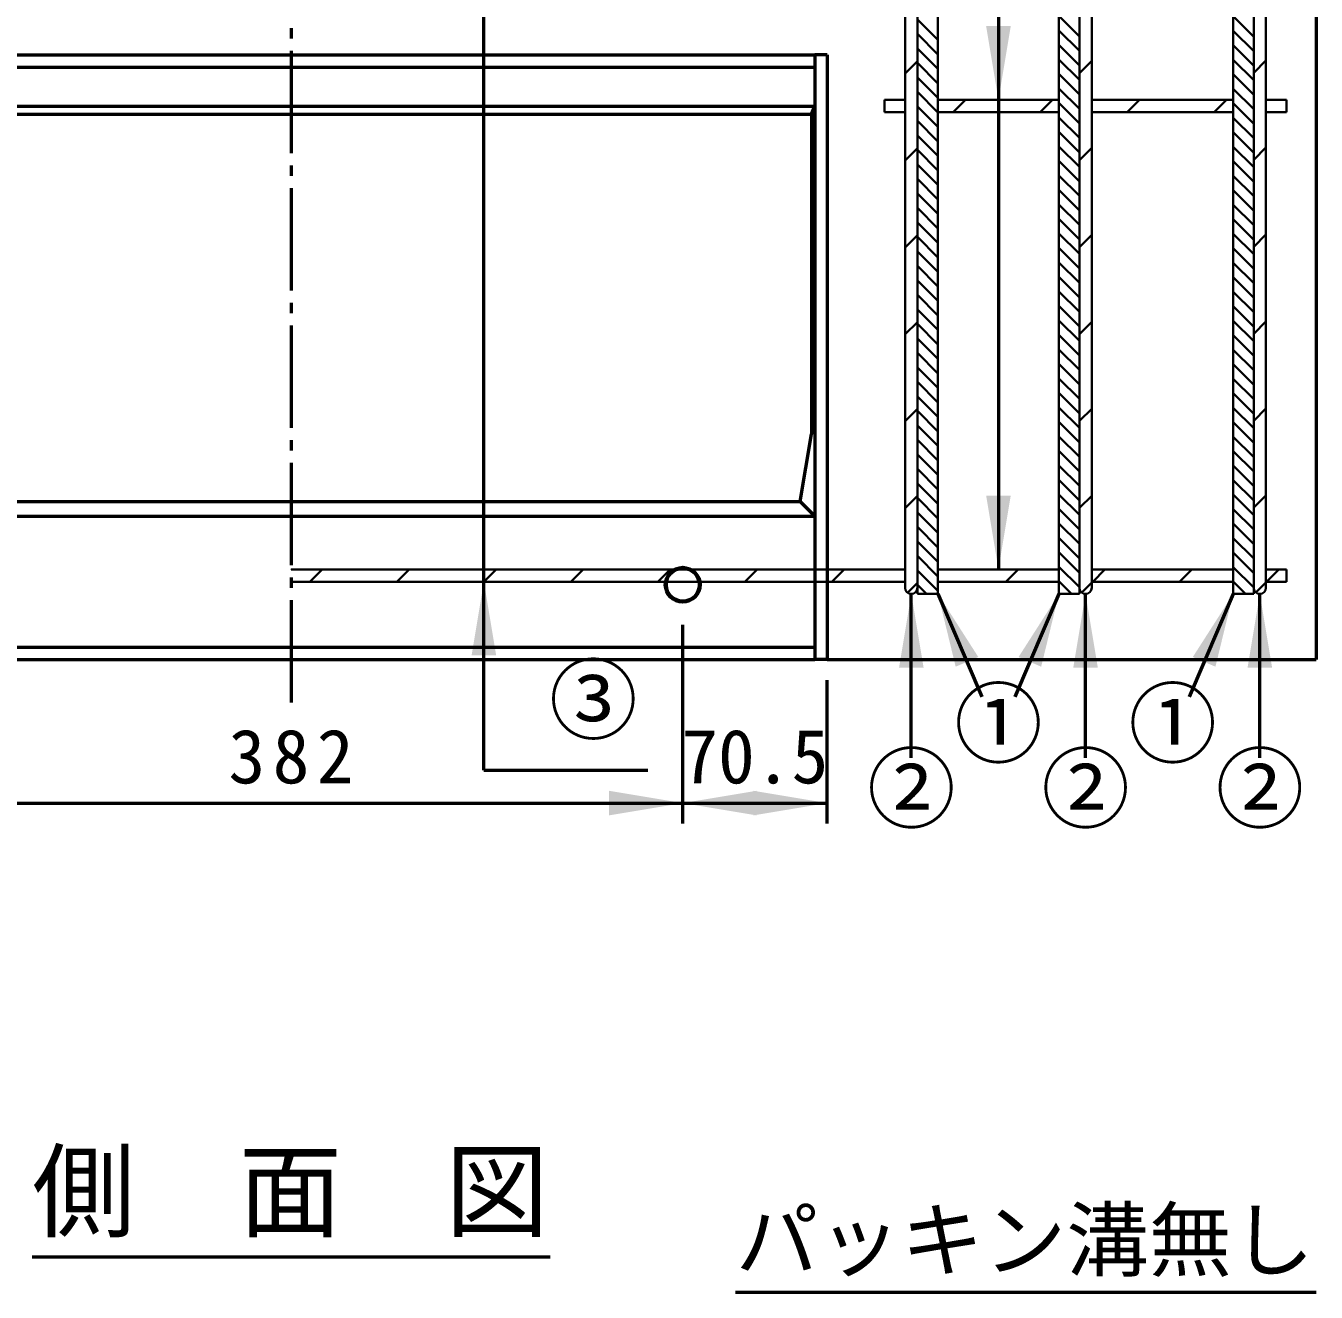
# Model space of a CAD drawing. Units: millimetres, scale not verified. Extents: x 100 to 4105, y 100 to 2870.
# Drawn here: x 2385 to 3014, y 1709 to 2327 of the extents above; entities that cross this region are included whole.
import ezdxf
from ezdxf.enums import TextEntityAlignment as Align

# ---------------------------------------------------------------- set-up
doc = ezdxf.new("R2010")
doc.units = ezdxf.units.MM
doc.header["$LTSCALE"] = 5
doc.linetypes.add('USER1', pattern=[13.4, 10, -1.2, 1, -1.2])
doc.layers.add('V-nasSTD', color=7, linetype='Continuous', lineweight=35)
doc.styles.add('ＭＳ ゴシック', font='')
doc.styles.get('ＭＳ ゴシック').set_extended_font_data('MS Gothic')

msp = doc.modelspace()

# ---------------------------------------------------------------- hatches: boundary and pattern name
at = {"layer": 'V-nasSTD'}
for points in [[(2865.106, 2326.505), (2859.106, 2290.505), (2853.106, 2326.505)], [(2865.106, 2097.505), (2859.106, 2061.505), (2853.106, 2097.505)], [(2614.098, 2019.505), (2608.098, 2055.505), (2602.098, 2019.505)], [(2822.606, 2013.505), (2816.606, 2049.505), (2810.606, 2013.505)], [(2843.765, 2016.406), (2838.249, 2014.046), (2829.606, 2049.505), (2849.282, 2018.766)], [(2874.446, 2016.406), (2879.962, 2014.046), (2888.606, 2049.505), (2868.929, 2018.766)], [(2907.606, 2013.505), (2901.606, 2049.505), (2895.606, 2013.505)], [(2959.446, 2016.406), (2964.962, 2014.046), (2973.606, 2049.505), (2953.929, 2018.766)], [(2992.606, 2013.505), (2986.606, 2049.505), (2980.606, 2013.505)], [(2669.106, 1941.505), (2705.106, 1947.505), (2669.106, 1953.505)], [(2741.106, 1953.505), (2705.106, 1947.505), (2741.106, 1941.505)], [(2739.606, 1941.505), (2775.606, 1947.505), (2739.606, 1953.505)]]:
    msp.add_hatch(color=256, dxfattribs=at).paths.add_polyline_path(points)

# ---------------------------------------------------------------- linework, layer by layer
at = {"layer": 'V-nasSTD', "lineweight": 50}
for p, q in [((2859.106, 2596.505), (2859.106, 2061.505)), ((3014.106, 2557.505), (3014.106, 2017.505)), ((2608.098, 1963.505), (2608.098, 2513.505)), ((2258.606, 2312.505), (2769.606, 2312.505)), ((2769.606, 2312.505), (2769.606, 2017.505)), ((2775.606, 2312.505), (2769.606, 2312.505)), ((2775.606, 2312.505), (2775.606, 2017.505)), ((2258.606, 2306.505), (2769.606, 2306.505)), ((2258.606, 2287.505), (2769.606, 2287.505)), ((2767.856, 2283.605), (2769.606, 2287.505)), ((2260.355, 2283.605), (2767.856, 2283.605)), ((2767.856, 2283.605), (2767.856, 2127.505)), ((2762.418, 2094.675), (2767.856, 2127.505)), ((2265.793, 2094.675), (2762.418, 2094.675)), ((2762.418, 2094.675), (2769.606, 2087.505)), ((2258.606, 2087.505), (2769.606, 2087.505)), ((2816.606, 1969.555), (2816.606, 2049.505)), ((2829.606, 2049.505), (2851.042, 1999.398)), ((2888.606, 2049.505), (2867.169, 1999.398)), ((2901.606, 1969.555), (2901.606, 2049.505)), ((2973.606, 2049.505), (2952.169, 1999.398)), ((2986.606, 1969.555), (2986.606, 2049.505)), ((2705.106, 1937.505), (2705.106, 2034.505)), ((2258.606, 2023.505), (2769.606, 2023.505)), ((2258.606, 2017.505), (2769.606, 2017.505)), ((2775.606, 2017.505), (2769.606, 2017.505)), ((2775.606, 2017.505), (2769.606, 2017.505)), ((2775.606, 2017.505), (2769.606, 2017.505)), ((2775.606, 2017.505), (2769.606, 2017.505)), ((2775.606, 2017.505), (2769.606, 2017.505)), ((2775.606, 2017.505), (2769.606, 2017.505)), ((2775.606, 2017.505), (2769.606, 2017.505)), ((2775.606, 2017.505), (2769.606, 2017.505)), ((2775.606, 2017.505), (3014.106, 2017.505)), ((2775.606, 1937.505), (2775.606, 2007.505)), ((2608.098, 1963.505), (2688.098, 1963.505)), ((2323.106, 1947.505), (2705.106, 1947.505)), ((2705.106, 1947.505), (2775.606, 1947.505)), ((2387.702, 1726.244), (2640.509, 1726.244)), ((2730.898, 1708.917), (3014.106, 1708.917))]:
    msp.add_line(p, q, dxfattribs=at)
at = {"layer": 'V-nasSTD', "linetype": 'USER1', "lineweight": 50}
msp.add_line((2514.106, 2582.505), (2514.106, 1992.505), dxfattribs=at)
at = {"layer": 'V-nasSTD'}
for p, q in [((2829.606, 2525.505), (2829.606, 2049.505)), ((2888.606, 2525.505), (2888.606, 2049.505)), ((2973.606, 2525.505), (2973.606, 2049.505)), ((2813.606, 2522.505), (2813.606, 2052.505)), ((2819.606, 2522.505), (2819.606, 2052.505)), ((2898.606, 2522.505), (2898.606, 2052.505)), ((2904.606, 2522.505), (2904.606, 2052.505)), ((2983.606, 2522.505), (2983.606, 2052.505)), ((2989.606, 2522.505), (2989.606, 2052.505)), ((2813.606, 2513.505), (2813.606, 2290.505)), ((2813.606, 2290.505), (2813.606, 2513.505)), ((2829.606, 2513.505), (2829.606, 2290.505)), ((2829.606, 2290.505), (2829.606, 2513.505)), ((2904.606, 2513.505), (2904.606, 2290.505)), ((2904.606, 2290.505), (2904.606, 2513.505)), ((2973.606, 2290.505), (2973.606, 2513.505)), ((2973.606, 2513.505), (2973.606, 2290.505)), ((2989.606, 2290.505), (2989.606, 2513.505)), ((2989.606, 2513.505), (2989.606, 2290.505)), ((2888.606, 2290.505), (2888.606, 2448.695)), ((2888.606, 2448.695), (2888.606, 2290.505)), ((2819.606, 2329.739), (2829.606, 2319.739)), ((2888.606, 2331.449), (2898.606, 2321.449)), ((2973.606, 2331.302), (2983.606, 2321.302)), ((2888.606, 2324.378), (2898.606, 2314.378)), ((2973.606, 2324.231), (2983.606, 2314.231)), ((2819.606, 2322.668), (2829.606, 2312.668)), ((2888.606, 2317.307), (2898.606, 2307.307)), ((2973.606, 2317.16), (2983.606, 2307.16)), ((2819.606, 2315.597), (2829.606, 2305.597)), ((2888.606, 2310.236), (2898.606, 2300.236)), ((2973.606, 2310.089), (2983.606, 2300.089)), ((2813.606, 2303.445), (2819.606, 2309.445)), ((2819.606, 2308.526), (2829.606, 2298.526)), ((2898.606, 2303.593), (2904.606, 2309.593)), ((2983.606, 2303.74), (2989.606, 2309.74)), ((2819.606, 2301.454), (2829.606, 2291.454)), ((2888.606, 2303.165), (2898.606, 2293.165)), ((2973.606, 2303.018), (2983.606, 2293.018)), ((2819.606, 2294.383), (2829.606, 2284.383)), ((2888.606, 2296.094), (2898.606, 2286.094)), ((2973.606, 2295.947), (2983.606, 2285.947)), ((2803.606, 2290.505), (2803.606, 2284.505)), ((2803.606, 2290.505), (2813.606, 2290.505)), ((2813.606, 2290.505), (2803.606, 2290.505)), ((2803.606, 2290.505), (2803.606, 2284.505)), ((2803.606, 2284.505), (2803.606, 2290.505)), ((2803.606, 2290.505), (2813.606, 2290.505)), ((2819.606, 2287.312), (2829.606, 2277.312)), ((2888.606, 2290.505), (2829.606, 2290.505)), ((2829.606, 2290.505), (2888.606, 2290.505)), ((2829.606, 2284.505), (2829.606, 2290.505)), ((2888.606, 2290.505), (2829.606, 2290.505)), ((2829.606, 2290.505), (2829.606, 2284.505)), ((2837.091, 2284.505), (2843.091, 2290.505)), ((2879.518, 2284.505), (2885.518, 2290.505)), ((2888.606, 2284.505), (2888.606, 2290.505)), ((2888.606, 2290.505), (2888.606, 2284.505)), ((2888.606, 2289.023), (2898.606, 2279.023)), ((2904.606, 2290.505), (2973.606, 2290.505)), ((2904.606, 2290.505), (2973.606, 2290.505)), ((2973.606, 2290.505), (2904.606, 2290.505)), ((2921.944, 2284.505), (2927.944, 2290.505)), ((2964.371, 2284.505), (2970.371, 2290.505)), ((2973.606, 2284.505), (2973.606, 2290.505)), ((2973.606, 2290.505), (2973.606, 2284.505)), ((2973.606, 2288.876), (2983.606, 2278.876)), ((2989.606, 2290.505), (2999.606, 2290.505)), ((2999.606, 2290.505), (2989.606, 2290.505)), ((2989.606, 2290.505), (2999.606, 2290.505)), ((2999.606, 2290.505), (2999.606, 2284.505)), ((2999.606, 2284.505), (2999.606, 2290.505)), ((2999.606, 2290.505), (2999.606, 2284.505)), ((2803.606, 2284.505), (2813.606, 2284.505)), ((2803.606, 2284.505), (2813.606, 2284.505)), ((2813.606, 2284.505), (2803.606, 2284.505)), ((2813.606, 2284.505), (2813.606, 2061.505)), ((2813.606, 2061.505), (2813.606, 2284.505)), ((2819.606, 2280.241), (2829.606, 2270.241)), ((2888.606, 2284.505), (2829.606, 2284.505)), ((2829.606, 2284.505), (2829.606, 2061.505)), ((2888.606, 2284.505), (2829.606, 2284.505)), ((2829.606, 2061.505), (2829.606, 2284.505)), ((2829.606, 2284.505), (2888.606, 2284.505)), ((2888.606, 2061.505), (2888.606, 2284.505)), ((2888.606, 2284.505), (2888.606, 2061.505)), ((2888.606, 2281.952), (2898.606, 2271.952)), ((2904.606, 2284.505), (2973.606, 2284.505)), ((2904.606, 2284.505), (2904.606, 2061.505)), ((2973.606, 2284.505), (2904.606, 2284.505)), ((2904.606, 2061.505), (2904.606, 2284.505)), ((2904.606, 2284.505), (2973.606, 2284.505)), ((2973.606, 2061.505), (2973.606, 2284.505)), ((2973.606, 2284.505), (2973.606, 2061.505)), ((2973.606, 2281.805), (2983.606, 2271.805)), ((2989.606, 2284.505), (2999.606, 2284.505)), ((2989.606, 2061.505), (2989.606, 2284.505)), ((2989.606, 2284.505), (2999.606, 2284.505)), ((2999.606, 2284.505), (2989.606, 2284.505)), ((2989.606, 2284.505), (2989.606, 2061.505)), ((2819.606, 2273.17), (2829.606, 2263.17)), ((2888.606, 2274.881), (2898.606, 2264.881)), ((2973.606, 2274.734), (2983.606, 2264.734)), ((2813.606, 2261.019), (2819.606, 2267.019)), ((2819.606, 2266.099), (2829.606, 2256.099)), ((2888.606, 2267.81), (2898.606, 2257.81)), ((2898.606, 2261.166), (2904.606, 2267.166)), ((2973.606, 2267.663), (2983.606, 2257.663)), ((2983.606, 2261.313), (2989.606, 2267.313)), ((2888.606, 2260.739), (2898.606, 2250.739)), ((2973.606, 2260.592), (2983.606, 2250.592)), ((2819.606, 2259.028), (2829.606, 2249.028)), ((2888.606, 2253.668), (2898.606, 2243.668)), ((2973.606, 2253.52), (2983.606, 2243.52)), ((2819.606, 2251.957), (2829.606, 2241.957)), ((2819.606, 2244.886), (2829.606, 2234.886)), ((2888.606, 2246.597), (2898.606, 2236.597)), ((2973.606, 2246.449), (2983.606, 2236.449)), ((2819.606, 2237.815), (2829.606, 2227.815)), ((2888.606, 2239.526), (2898.606, 2229.526)), ((2973.606, 2239.378), (2983.606, 2229.378)), ((2819.606, 2230.744), (2829.606, 2220.744)), ((2888.606, 2232.454), (2898.606, 2222.454)), ((2973.606, 2232.307), (2983.606, 2222.307)), ((2813.606, 2218.593), (2819.606, 2224.593)), ((2819.606, 2223.673), (2829.606, 2213.673)), ((2888.606, 2225.383), (2898.606, 2215.383)), ((2898.606, 2218.74), (2904.606, 2224.74)), ((2973.606, 2225.236), (2983.606, 2215.236)), ((2983.606, 2218.887), (2989.606, 2224.887)), ((2819.606, 2216.602), (2829.606, 2206.602)), ((2888.606, 2218.312), (2898.606, 2208.312)), ((2973.606, 2218.165), (2983.606, 2208.165)), ((2819.606, 2209.531), (2829.606, 2199.531)), ((2888.606, 2211.241), (2898.606, 2201.241)), ((2973.606, 2211.094), (2983.606, 2201.094)), ((2888.606, 2204.17), (2898.606, 2194.17)), ((2973.606, 2204.023), (2983.606, 2194.023)), ((2819.606, 2202.46), (2829.606, 2192.46)), ((2888.606, 2197.099), (2898.606, 2187.099)), ((2973.606, 2196.952), (2983.606, 2186.952)), ((2819.606, 2195.388), (2829.606, 2185.388)), ((2819.606, 2188.317), (2829.606, 2178.317)), ((2888.606, 2190.028), (2898.606, 2180.028)), ((2973.606, 2189.881), (2983.606, 2179.881)), ((2813.606, 2176.166), (2819.606, 2182.166)), ((2819.606, 2181.246), (2829.606, 2171.246)), ((2888.606, 2182.957), (2898.606, 2172.957)), ((2898.606, 2176.313), (2904.606, 2182.313)), ((2973.606, 2182.81), (2983.606, 2172.81)), ((2983.606, 2176.461), (2989.606, 2182.461)), ((2819.606, 2174.175), (2829.606, 2164.175)), ((2888.606, 2175.886), (2898.606, 2165.886)), ((2973.606, 2175.739), (2983.606, 2165.739)), ((2819.606, 2167.104), (2829.606, 2157.104)), ((2888.606, 2168.815), (2898.606, 2158.815)), ((2973.606, 2168.668), (2983.606, 2158.668)), ((2819.606, 2160.033), (2829.606, 2150.033)), ((2888.606, 2161.744), (2898.606, 2151.744)), ((2973.606, 2161.597), (2983.606, 2151.597)), ((2819.606, 2152.962), (2829.606, 2142.962)), ((2888.606, 2154.673), (2898.606, 2144.673)), ((2973.606, 2154.526), (2983.606, 2144.526)), ((2888.606, 2147.602), (2898.606, 2137.602)), ((2973.606, 2147.454), (2983.606, 2137.454)), ((2819.606, 2145.891), (2829.606, 2135.891)), ((2888.606, 2140.531), (2898.606, 2130.531)), ((2973.606, 2140.383), (2983.606, 2130.383)), ((2813.606, 2133.74), (2819.606, 2139.74)), ((2819.606, 2138.82), (2829.606, 2128.82)), ((2898.606, 2133.887), (2904.606, 2139.887)), ((2983.606, 2134.034), (2989.606, 2140.034)), ((2819.606, 2131.749), (2829.606, 2121.749)), ((2888.606, 2133.46), (2898.606, 2123.46)), ((2973.606, 2133.312), (2983.606, 2123.312)), ((2819.606, 2124.678), (2829.606, 2114.678)), ((2888.606, 2126.388), (2898.606, 2116.388)), ((2973.606, 2126.241), (2983.606, 2116.241)), ((2819.606, 2117.607), (2829.606, 2107.607)), ((2888.606, 2119.317), (2898.606, 2109.317)), ((2973.606, 2119.17), (2983.606, 2109.17)), ((2819.606, 2110.536), (2829.606, 2100.536)), ((2888.606, 2112.246), (2898.606, 2102.246)), ((2973.606, 2112.099), (2983.606, 2102.099)), ((2819.606, 2103.465), (2829.606, 2093.465)), ((2888.606, 2105.175), (2898.606, 2095.175)), ((2973.606, 2105.028), (2983.606, 2095.028)), ((2813.606, 2091.313), (2819.606, 2097.313)), ((2819.606, 2096.394), (2829.606, 2086.394)), ((2888.606, 2098.104), (2898.606, 2088.104)), ((2898.606, 2091.461), (2904.606, 2097.461)), ((2973.606, 2097.957), (2983.606, 2087.957)), ((2983.606, 2091.608), (2989.606, 2097.608)), ((2888.606, 2091.033), (2898.606, 2081.033)), ((2973.606, 2090.886), (2983.606, 2080.886)), ((2819.606, 2089.322), (2829.606, 2079.322)), ((2888.606, 2083.962), (2898.606, 2073.962)), ((2973.606, 2083.815), (2983.606, 2073.815)), ((2819.606, 2082.251), (2829.606, 2072.251)), ((2819.606, 2075.18), (2829.606, 2065.18)), ((2888.606, 2076.891), (2898.606, 2066.891)), ((2973.606, 2076.744), (2983.606, 2066.744)), ((2819.606, 2068.109), (2829.606, 2058.109)), ((2888.606, 2069.82), (2898.606, 2059.82)), ((2973.606, 2069.673), (2983.606, 2059.673)), ((2813.606, 2061.505), (2514.106, 2061.505)), ((2663.856, 2061.505), (2514.106, 2061.505)), ((2663.856, 2061.505), (2514.106, 2061.505)), ((2514.106, 2061.35), (2514.26, 2061.505)), ((2523.239, 2055.505), (2529.239, 2061.505)), ((2565.665, 2055.505), (2571.665, 2061.505)), ((2608.091, 2055.505), (2614.091, 2061.505)), ((2650.518, 2055.505), (2656.518, 2061.505)), ((2769.606, 2061.505), (2663.856, 2061.505)), ((2769.606, 2061.505), (2663.856, 2061.505)), ((2692.944, 2055.505), (2698.944, 2061.505)), ((2735.371, 2055.505), (2741.371, 2061.505)), ((2769.606, 2061.505), (2775.606, 2061.505)), ((2803.606, 2061.505), (2775.606, 2061.505)), ((2775.606, 2061.505), (2803.606, 2061.505)), ((2777.797, 2055.505), (2783.797, 2061.505)), ((2813.606, 2061.505), (2803.606, 2061.505)), ((2803.606, 2061.505), (2813.606, 2061.505)), ((2819.606, 2061.038), (2829.606, 2051.038)), ((2888.606, 2061.505), (2829.606, 2061.505)), ((2829.606, 2061.505), (2888.606, 2061.505)), ((2829.606, 2055.505), (2829.606, 2061.505)), ((2829.606, 2061.505), (2829.606, 2055.505)), ((2888.606, 2061.505), (2829.606, 2061.505)), ((2862.65, 2055.505), (2868.65, 2061.505)), ((2888.606, 2062.749), (2898.606, 2052.749)), ((2888.606, 2061.505), (2888.606, 2055.505)), ((2888.606, 2055.505), (2888.606, 2061.505)), ((2904.606, 2061.505), (2973.606, 2061.505)), ((2904.606, 2061.505), (2973.606, 2061.505)), ((2973.606, 2061.505), (2904.606, 2061.505)), ((2905.076, 2055.505), (2911.076, 2061.505)), ((2947.503, 2055.505), (2953.503, 2061.505)), ((2973.606, 2062.602), (2983.606, 2052.602)), ((2973.606, 2055.505), (2973.606, 2061.505)), ((2973.606, 2061.505), (2973.606, 2055.505)), ((2989.606, 2061.505), (2999.606, 2061.505)), ((2999.606, 2061.505), (2989.606, 2061.505)), ((2989.606, 2061.505), (2999.606, 2061.505)), ((2989.929, 2055.505), (2995.929, 2061.505)), ((2999.606, 2061.505), (2999.606, 2055.505)), ((2999.606, 2055.505), (2999.606, 2061.505)), ((2999.606, 2061.505), (2999.606, 2055.505)), ((2813.606, 2055.505), (2514.106, 2055.505)), ((2514.106, 2055.505), (2769.606, 2055.505)), ((2514.106, 2055.505), (2769.606, 2055.505)), ((2775.606, 2055.505), (2769.606, 2055.505)), ((2775.606, 2055.505), (2803.606, 2055.505)), ((2803.606, 2055.505), (2775.606, 2055.505)), ((2803.606, 2055.505), (2813.606, 2055.505)), ((2813.606, 2055.505), (2803.606, 2055.505)), ((2813.606, 2055.505), (2813.606, 2052.505)), ((2813.606, 2052.505), (2813.606, 2055.505)), ((2814.816, 2050.097), (2819.606, 2054.887)), ((2819.606, 2053.967), (2824.068, 2049.505)), ((2819.606, 2052.505), (2819.606, 2049.505)), ((2819.606, 2052.505), (2819.606, 2049.505)), ((2888.606, 2055.505), (2829.606, 2055.505)), ((2829.606, 2049.505), (2829.606, 2055.505)), ((2829.606, 2055.505), (2888.606, 2055.505)), ((2829.606, 2049.505), (2829.606, 2055.505)), ((2829.606, 2055.505), (2888.606, 2055.505)), ((2888.606, 2055.678), (2894.779, 2049.505)), ((2888.606, 2055.505), (2888.606, 2049.505)), ((2888.606, 2055.505), (2888.606, 2049.505)), ((2898.606, 2049.505), (2898.606, 2052.505)), ((2898.606, 2049.505), (2898.606, 2052.505)), ((2899.733, 2050.161), (2904.606, 2055.034)), ((2904.606, 2055.505), (2973.606, 2055.505)), ((2904.606, 2052.505), (2904.606, 2055.505)), ((2904.606, 2055.505), (2973.606, 2055.505)), ((2904.606, 2052.505), (2904.606, 2055.505)), ((2904.606, 2055.505), (2973.606, 2055.505)), ((2973.606, 2055.531), (2979.631, 2049.505)), ((2973.606, 2055.505), (2973.606, 2049.505)), ((2973.606, 2055.505), (2973.606, 2049.505)), ((2983.606, 2049.505), (2983.606, 2052.505)), ((2983.606, 2049.505), (2983.606, 2052.505)), ((2984.652, 2050.228), (2989.606, 2055.181)), ((2989.606, 2055.505), (2999.606, 2055.505)), ((2989.606, 2052.505), (2989.606, 2055.505)), ((2989.606, 2055.505), (2999.606, 2055.505)), ((2999.606, 2055.505), (2989.606, 2055.505)), ((2989.606, 2055.505), (2989.606, 2052.505)), ((2819.606, 2049.505), (2829.606, 2049.505)), ((2888.606, 2049.505), (2898.606, 2049.505)), ((2973.606, 2049.505), (2983.606, 2049.505))]:
    msp.add_line(p, q, dxfattribs=at)
at = {"layer": 'V-nasSTD', "lineweight": 50}
for radius in [8.5, 8]:
    msp.add_circle((2705.106, 2054.005), radius, dxfattribs=at)
at = {"layer": 'V-nasSTD'}
for centre, start, end in [((2816.606, 2052.505), 180, 0), ((2816.606, 2052.505), 180, 270), ((2816.606, 2052.505), 180, 270), ((2816.606, 2052.505), 270, 0), ((2816.606, 2052.505), 270, 0), ((2901.606, 2052.505), 180, 0), ((2901.606, 2052.505), 180, 270), ((2901.606, 2052.505), 180, 270), ((2901.606, 2052.505), 270, 0), ((2901.606, 2052.505), 270, 0), ((2986.606, 2052.505), 180, 0), ((2986.606, 2052.505), 180, 270), ((2986.606, 2052.505), 180, 270), ((2986.606, 2052.505), 270, 0), ((2986.606, 2052.505), 270, 0)]:
    msp.add_arc(centre, 3, start, end, dxfattribs=at)

# ---------------------------------------------------------------- texts
at = {"layer": 'V-nasSTD', "style": 'ＭＳ ゴシック'}
for s, height, p in [('③', 31.67, (2639.898, 2013.705)), ('①', 31.67, (2837.506, 2002.149)), ('①', 31.67, (2922.506, 2002.149)), ('70.5', 26.39, (2704.356, 1983.505)), ('②', 31.67, (2795.042, 1970.405)), ('②', 31.67, (2880.042, 1970.405)), ('②', 31.67, (2965.042, 1970.405)), ('側\u3000面\u3000図', 36.95, (2387.702, 1776.644)), ('パッキン溝無し', 29.56, (2730.898, 1749.237))]:
    msp.add_text(s, height=height, dxfattribs=at).set_placement(p, align=Align.TOP_LEFT)
at = {"layer": 'V-nasSTD', "insert": (2483.506, 1983.505), "char_height": 26.39, "attachment_point": 1, "style": 'ＭＳ ゴシック'}
msp.add_mtext('\\T1.2;382', dxfattribs=at)

doc.saveas('drawing.dxf')
